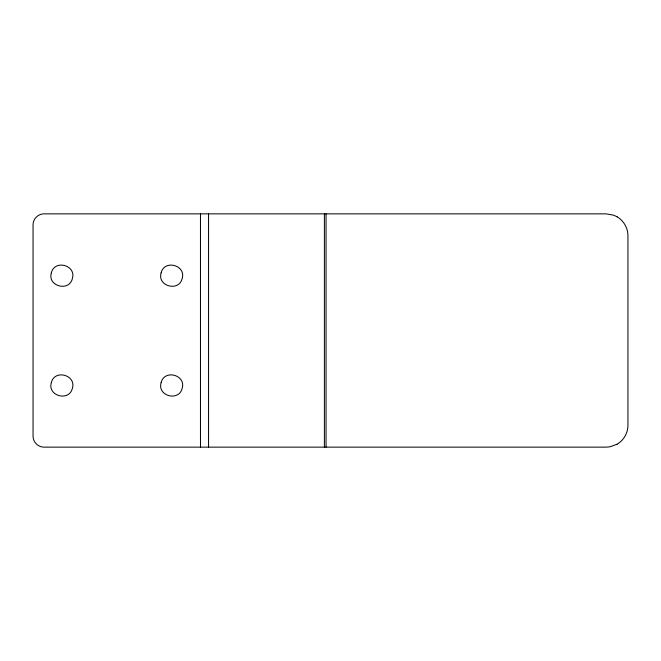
<?xml version="1.0" encoding="UTF-8"?>
<svg xmlns="http://www.w3.org/2000/svg" width="661" height="661" viewBox="0 0 661 661"><rect width="100%" height="100%" fill="white"/><g stroke="black" fill="none" stroke-linecap="round" stroke-linejoin="round"><path stroke-width="0.99" d="M617.052 444.225C623.67 440.4 627.933 433.013 627.95 425.362L627.95 235.638C627.917 227.995 623.67 220.609 617.052 216.775M617.06 444.225L609.938 446.811L606.154 447.142L43.94 447.142C38.115 447.183 33.017 442.085 33.05 436.252L33.05 224.748C33.017 218.915 38.115 213.817 43.94 213.858L606.162 213.858L613.615 215.172L617.06 216.775M326.047 213.858L326.047 447.142M324.386 213.858L324.386 447.142M208.554 213.858L208.554 447.142M200.473 213.858L200.473 447.142M51.343 272.877C47.204 286.254 69.273 292.162 72.379 278.512C76.519 265.135 54.45 259.219 51.343 272.877M51.343 382.661C47.204 396.038 69.273 401.946 72.379 388.296C76.519 374.919 54.45 369.003 51.343 382.661M161.127 272.877C156.988 286.254 179.057 292.162 182.163 278.512C186.303 265.135 164.234 259.219 161.127 272.877M161.127 382.661C156.988 396.038 179.057 401.946 182.163 388.296C186.303 374.919 164.234 369.003 161.127 382.661"/></g></svg>
